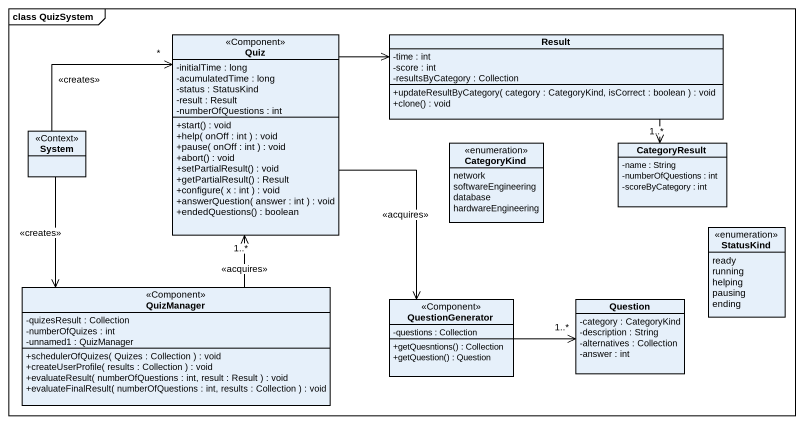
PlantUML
@startuml
mainframe class QuizSystem
hide circle
hide empty members
skinparam classAttributeIconSize 0
class Quiz <<Component>> {
  -initialTime : long
  -acumulatedTime : long
  -status : StatusKind
  -result : Result
  -numberOfQuestions : int
  +start() : void
  +help( onOff : int ) : void
  +pause( onOff : int ) : void
  +abort() : void
  +setPartialResult() : void
  +getPartialResult() : Result
  +configure( x : int ) : void
  +answerQuestion( answer : int ) : void
  +endedQuestions() : boolean
}
class Result {
  -time : int
  -score : int
  -resultsByCategory : Collection
  +updateResultByCategory( category : CategoryKind, isCorrect : boolean ) : void
  +clone() : void
}
class System <<Context>>
enum CategoryKind {
  network
  softwareEngineering
  database
  hardwareEngineering
}
class CategoryResult {
  -name : String
  -numberOfQuestions : int
  -scoreByCategory : int
}
enum StatusKind {
  ready
  running
  helping
  pausing
  ending
}
class QuizManager <<Component>> {
  -quizesResult : Collection
  -numberOfQuizes : int
  -unnamed1 : QuizManager
  +schedulerOfQuizes( Quizes : Collection ) : void
  +createUserProfile( results : Collection ) : void
  +evaluateResult( numberOfQuestions : int, result : Result ) : void
  +evaluateFinalResult( numberOfQuestions : int, results : Collection ) : void
}
class QuestionGenerator <<Component>> {
  -questions : Collection
  +getQuesntions() : Collection
  +getQuestion() : Question
}
class Question {
  -category : CategoryKind
  -description : String
  -alternatives : Collection
  -answer : int
}
Quiz -right-> Result
Quiz --> QuestionGenerator : <<acquires>>
Result --> "1..*" CategoryResult
System -right-> "*" Quiz : <<creates>>
System --> QuizManager : <<creates>>
QuizManager -up-> "1..*" Quiz : <<acquires>>
QuestionGenerator -right-> "1..*" Question
@enduml
